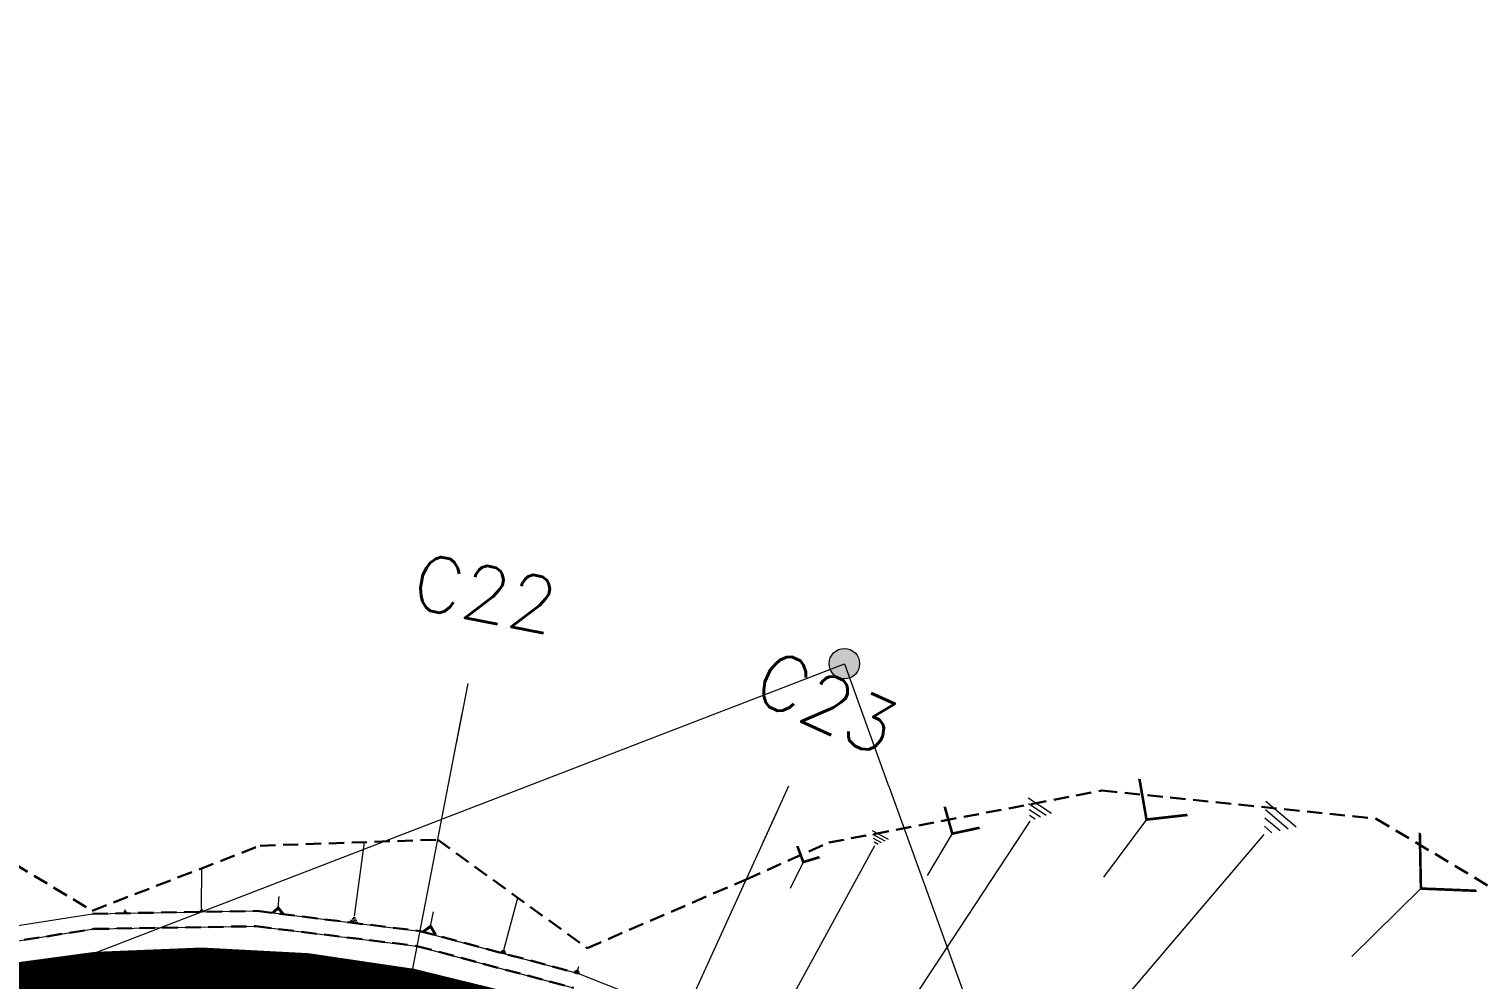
# Model space of a CAD drawing. Header units: metres. Extents: x 544752 to 548977, y 1840603 to 1844608.
# Drawn here: x 545218.87 to 545266.32, y 1844289.3 to 1844320.4 of the extents above; entities that cross this region are included whole.
import ezdxf

# ---------------------------------------------------------------- set-up
doc = ezdxf.new("R2010")
doc.units = ezdxf.units.M
doc.header["$MEASUREMENT"] = 0
for name, pattern in [('ACAD_ISO02W100', [15, 12, -3]), ('Anordnung Grundriss$0$GESTRICHELT', [0.75, 0.5, -0.25]), ('HIDDEN', [0.375, 0.25, -0.125])]:
    doc.linetypes.add(name, pattern=pattern)
doc.layers.add('C-ROAD', color=7, linetype='Continuous')
for name, color, linetype, lineweight in [('C-ROAD-CORR', 5, 'Continuous', 0), ('C-ROAD-SAMP', 150, 'HIDDEN', 0), ('C-ROAD-SAMP-TEXT', 11, 'Continuous', 0), ('C-ROAD-STAN', 11, 'Continuous', 0), ('C-TOPO-FEAT', 94, 'Continuous', 5)]:
    doc.layers.add(name, color=color, linetype=linetype, lineweight=lineweight)
doc.dimstyles.get("Standard").update_dxf_attribs({"dimtxt": 0.18, "dimasz": 0.18, "dimexe": 0.18, "dimexo": 0.0625, "dimgap": 0.09, "dimtad": 0, "dimtih": 1, "dimtoh": 1, "dimdec": 4, "dimzin": 0, "dimdsep": 46, "dimtxsty": 'Standard', "dimcen": 0.09, "dimadec": 0, "dimazin": 0, "dimtfac": 1, "dimtdec": 4, "dimtofl": 0, "dimtmove": 0, "dimatfit": 3, "dimfxl": 1, "dimtolj": 1, "dimtzin": 0, "dimarcsym": 0})

# ---------------------------------------------------------------- blocks, each defined once
blk = doc.blocks.new('STA')
blk.add_circle((0, 0), 0.03600344113496039)
blk = doc.blocks.new('PI')
h = blk.add_hatch(color=256)
h.dxf.hatch_style = 1
h.paths.add_polyline_path([(0.01097384885793593, 0, 1), (-0.01097384885793593, 0, 1)])
at = {"xscale": 0.3048, "yscale": 0.3048, "zscale": 0.3048}
blk.add_blockref('STA', (0, 0), dxfattribs=at)

msp = doc.modelspace()

# ---------------------------------------------------------------- linework, layer by layer
at = {"layer": 'C-ROAD', "color": 1, "linetype": 'ACAD_ISO02W100', "lineweight": -3, "ltscale": 0.1, "const_width": 3, "flags": 128}
msp.add_lwpolyline([(545211.3645505421, 1844286.422027677, -0.4202617586233644), (545258.0636784908, 1844265.14633601)], format="xyb", dxfattribs=at)
at = {"layer": 'C-ROAD-CORR', "color": 160, "linetype": 'Continuous'}
for p, q in [((545252.3533235472, 1844294.719080713, 780.3460894569854), (545251.5964132017, 1844295.217270159, 780.3460894569854)), ((545252.1756781796, 1844294.655202669, 780.194664427904), (545251.6079954205, 1844295.028844754, 780.194664427904)), ((545251.998032812, 1844294.591324626, 780.0432393988225), (545251.6195776393, 1844294.840419349, 780.0432393988225)), ((545260.1014143645, 1844294.205825136, 784.1725233377826), (545259.3610781997, 1844294.83634414, 784.1725233377826)), ((545260.3649190594, 1844294.265257783, 784.3892347883541), (545259.3778041732, 1844295.105949788, 784.3892347883541)), ((545251.6427420769, 1844294.463568539, 779.7403893406596), (545246.1788968717, 1844286.162226562, 769.7759520127067)), ((545251.8203874445, 1844294.527446582, 779.891814369741), (545251.6311598581, 1844294.651993944, 779.891814369741)), ((545255.4668968924, 1844294.517275913, 781.742627580184), (545254.0559960998, 1844292.63419476, 779.383759656436)), ((545259.5744049746, 1844294.086959842, 783.7391004366398), (545259.3276262529, 1844294.297132843, 783.7391004366398)), ((545259.8379096695, 1844294.146392489, 783.9558118872112), (545259.3443522264, 1844294.566738491, 783.9558118872112)), ((545247.0204696864, 1844293.86190642, 777.1714174605297), (545246.4903808009, 1844294.151642147, 777.1714174605297)), ((545246.9059192878, 1844293.809775238, 777.070402641962), (545246.5083526236, 1844294.027077033, 777.070402641962)), ((545246.7913688892, 1844293.757644056, 776.9693878233943), (545246.5263244463, 1844293.90251192, 776.9693878233943)), ((545249.1063669948, 1844294.056728285, 778.2539218280212), (545248.2811800183, 1844292.68837858, 776.6488943019923)), ((545259.3109002796, 1844294.027527195, 783.5223889860683), (545250.0897811932, 1844283.200370684, 769.2604089963085)), ((545229.5340653843, 1844291.355547852, 771.4943916827403), (545229.8643949097, 1844293.778718775, 769.8630225568813)), ((545246.5622680918, 1844293.653381692, 776.7673581862589), (545243.3835305265, 1844287.837690722, 770.117858631705)), ((545246.6768184905, 1844293.705512874, 776.8683730048266), (545246.5442962691, 1844293.777946806, 776.8683730048266)), ((545224.5289639637, 1844291.614317026, 772.1043095714148), (545224.5369361648, 1844292.923270838, 771.2359193102164)), ((545244.2282660916, 1844293.125372824, 775.3099800643402), (545243.7978699676, 1844292.25714368, 774.3404692416498)), ((545227.0360195165, 1844291.627672378, 771.7879099958841), (545227.0625622312, 1844292.002346798, 771.5374662955169)), ((545234.4327509814, 1844290.29116515, 770.9967962797956), (545234.8836016114, 1844291.953270391, 769.8388146857238)), ((545264.4517221071, 1844292.259281946, 785.364230695382), (545262.18525596, 1844290.038533986, 782.1833248011886)), ((545222.0261998018, 1844291.49394189, 772.4268006156868), (545222.0214278805, 1844291.575155902, 772.3732626371751)), ((545224.456989793, 1844291.519559322, 772.1674625009636), (545224.5997785913, 1844291.518689665, 772.1674625009636)), ((545224.4749833357, 1844291.543248748, 772.1516742685764), (545224.5820749344, 1844291.542596505, 772.1516742685764)), ((545224.4929768783, 1844291.566938174, 772.1358860361892), (545224.5643712776, 1844291.566503345, 772.1358860361892)), ((545224.510970421, 1844291.5906276, 772.120097803802), (545224.5466676207, 1844291.590410185, 772.120097803802)), ((545232.0251053636, 1844291.024450226, 771.210381322779), (545232.1216511449, 1844291.500364668, 770.8861734966247)), ((545229.3781622512, 1844291.197632797, 771.6128135498304), (545229.6420109601, 1844291.161664629, 771.6128135498304)), ((545229.4171380345, 1844291.237111561, 771.5832080830579), (545229.6150245662, 1844291.210135435, 771.5832080830579)), ((545229.4561138178, 1844291.276590324, 771.5536026162854), (545229.5880381722, 1844291.258606241, 771.5536026162854)), ((545229.495089601, 1844291.316069088, 771.5239971495129), (545229.5610517783, 1844291.307077046, 771.5239971495129)), ((545234.3098644858, 1844290.195315696, 771.0806290958491), (545234.4903582392, 1844290.146356268, 771.0806290958491)), ((545234.3405861097, 1844290.21927806, 771.0596708918357), (545234.4759564247, 1844290.182558488, 771.0596708918357)), ((545234.3713077336, 1844290.243240423, 771.0387126878223), (545234.4615546103, 1844290.218760709, 771.0387126878223)), ((545234.4020293575, 1844290.267202787, 771.017754483809), (545234.4471527959, 1844290.25496293, 771.017754483809)), ((545236.8312246184, 1844289.565340527, 770.781088213892), (545236.8799475518, 1844289.707780791, 770.6806590210949))]:
    msp.add_line(p, q, dxfattribs=at)
at = {"layer": 'C-ROAD-CORR', "color": 5, "linetype": 'Anordnung Grundriss$0$GESTRICHELT', "lineweight": 30, "extrusion": (0.4245200039425536, 0.5665923662702286, -0.7062264911038934), "const_width": 0.1, "elevation": 1275882.960246515}
msp.add_lwpolyline([(669509.061815078, 1273817.62780363), (669508.0779928492, 1273816.316040658), (669507.0941706204, 1273817.62780363)], dxfattribs=at)
at = {"layer": 'C-ROAD-CORR', "color": 5, "linetype": 'Anordnung Grundriss$0$GESTRICHELT', "lineweight": 30, "extrusion": (0.3659723174395788, 0.6068662337618222, -0.7055335833166595), "const_width": 0.1, "elevation": 1318236.782916798}
msp.add_lwpolyline([(485507.5314055674, 1313489.615563389), (485506.863556874, 1313488.725098465), (485506.1957081797, 1313489.615563389)], dxfattribs=at)
at = {"layer": 'C-ROAD-CORR', "color": 5, "linetype": 'Anordnung Grundriss$0$GESTRICHELT', "lineweight": 30, "extrusion": (-0.5056878190610609, -0.4954873003440138, 0.7062380369613839), "const_width": 0.1, "elevation": -1189002.329907265}
msp.add_lwpolyline([(-935719.4311894067, 1187197.18894048), (-935718.10446479, 1187195.419974323), (-935716.7777401719, 1187197.18894048)], dxfattribs=at)
at = {"layer": 'C-ROAD-CORR', "color": 5, "linetype": 'Anordnung Grundriss$0$GESTRICHELT', "lineweight": 30, "extrusion": (0.3141295035541999, 0.6336869097100408, -0.7069395698777448), "const_width": 0.1, "elevation": 1339433.61265417}
msp.add_lwpolyline([(330611.6951392169, 1339897.0939928), (330611.2898046659, 1339896.553546732), (330610.8844701145, 1339897.0939928)], dxfattribs=at)
at = {"layer": 'C-ROAD-CORR', "color": 5, "linetype": 'Anordnung Grundriss$0$GESTRICHELT', "lineweight": 30, "extrusion": (-0.03224495217202709, 0.5487814679573477, 0.8353437397179693), "const_width": 0.1, "elevation": 995177.5771210165}
msp.add_lwpolyline([(-652462.4492471984, -1510825.27500658), (-652462.4125936473, -1510825.323877981), (-652462.3759400963, -1510825.275006581)], dxfattribs=at)
at = {"layer": 'C-ROAD-CORR', "color": 5, "linetype": 'Anordnung Grundriss$0$GESTRICHELT', "lineweight": 30, "extrusion": (0.03920164493848979, 0.5533666722094279, 0.8320147577549212), "const_width": 0.1, "elevation": 1042585.456196648}
msp.add_lwpolyline([(-413537.3634206228, -1562269.687352306), (-413537.1945282051, -1562269.912542196), (-413537.0256357876, -1562269.687352306)], dxfattribs=at)
at = {"layer": 'C-ROAD-CORR', "color": 5, "linetype": 'Anordnung Grundriss$0$GESTRICHELT', "lineweight": 30, "extrusion": (0.1103926599639853, 0.5441714860981842, 0.831679538250022), "const_width": 0.1, "elevation": 1064441.601015386}
msp.add_lwpolyline([(-167677.004319855, -1592964.401656695), (-167676.7860126377, -1592964.692732985), (-167676.5677054204, -1592964.401656695)], dxfattribs=at)
at = {"layer": 'C-ROAD-CORR', "color": 5, "linetype": 'Anordnung Grundriss$0$GESTRICHELT', "lineweight": 30, "extrusion": (0.1796110489651486, 0.5250883584078233, 0.8318786491755972), "const_width": 0.1, "elevation": 1066986.735814496}
msp.add_lwpolyline([(81010.2159502675, -1598018.819713922), (81010.28363547864, -1598018.90996087), (81010.3513206896, -1598018.819713922)], dxfattribs=at)
at = {"layer": 'C-ROAD-CORR', "color": 92, "linetype": 'Anordnung Grundriss$0$GESTRICHELT', "lineweight": 30}
for points in [[(545220.9457105545, 1844291.532916637, 772.5044255324269), (545226.4446666415, 1844293.661854645, 770.5620635733592), (545232.2514190796, 1844293.860291778, 769.3750809219765), (545237.1515874034, 1844290.310110254, 770.2383848427306)], [(545220.9541908281, 1844291.435075642, 772.5698974102388), (545226.3318912099, 1844291.525732027, 771.9881285764749), (545231.670151173, 1844290.869332345, 771.4063597427108), (545236.8656949783, 1844289.47857552, 770.8245909089468)]]:
    msp.add_polyline3d(points, dxfattribs=at)
at = {"layer": 'C-ROAD-CORR', "color": 11, "linetype": 'Anordnung Grundriss$0$GESTRICHELT', "lineweight": 30}
msp.add_polyline3d([(545220.9541908281, 1844291.435075642, 772.5698974102388), (545226.3318912099, 1844291.525732027, 771.9881285764749), (545231.670151173, 1844290.869332345, 771.4063597427108), (545236.8656949783, 1844289.47857552, 770.8245909089468)], dxfattribs=at)
at = {"layer": 'C-ROAD-CORR', "color": 5, "linetype": 'Anordnung Grundriss$0$GESTRICHELT', "lineweight": 30}
msp.add_polyline3d([(545215.7529643226, 1844290.111793895, 773.1716662440028), (545220.9973659742, 1844290.936943223, 772.5898974102388), (545226.3055306931, 1844291.026427387, 772.0081285764749), (545231.5747649726, 1844290.378515197, 771.4263597427108), (545236.7031284671, 1844289.005741375, 770.8445909089468)], dxfattribs=at)
at = {"layer": 'C-ROAD-CORR', "color": 160, "linetype": 'Anordnung Grundriss$0$GESTRICHELT', "lineweight": 30}
msp.add_polyline3d([(545215.7529643226, 1844290.111793895, 773.0216662440029), (545220.9973659742, 1844290.936943223, 772.4398974102388), (545226.3055306931, 1844291.026427387, 771.8581285764749), (545231.5747649726, 1844290.378515197, 771.2763597427108), (545236.7031284671, 1844289.005741375, 770.6945909089468)], dxfattribs=at)
at = {"layer": 'C-ROAD-SAMP', "color": 1, "linetype": 'Continuous', "lineweight": 13}
for points in [[(545233.0532510801, 1844297.986180991), (545231.1455270704, 1844288.169838031), (545229.2378030607, 1844278.353495072)], [(545243.3307058145, 1844294.697188566), (545239.1847943144, 1844285.597110663), (545235.0388828143, 1844276.49703276)]]:
    msp.add_lwpolyline(points, dxfattribs=at)
at = {"layer": 'C-ROAD-SAMP-TEXT', "color": 4, "linetype": 'Continuous', "lineweight": 9}
msp.add_line((545233.244023481, 1844298.967815287), (545232.862478679, 1844297.004546695), dxfattribs=at)
at = {"layer": 'C-TOPO-FEAT', "color": 94, "linetype": 'Continuous', "lineweight": 0, "ltscale": 2}
for points in [[(545215.6410887942, 1844290.599117059, 773.1516662440029), (545220.9541908281, 1844291.435075642, 772.5698974102388), (545226.3318912099, 1844291.525732027, 771.9881285764749), (545231.670151173, 1844290.869332345, 771.4063597427108), (545236.8656949783, 1844289.47857552, 770.8245909089468), (545240.324919977, 1844288.099632086, 770.4219554825788)], [(545215.7529643226, 1844290.111793895, 772.7216662440028), (545220.9973659742, 1844290.936943223, 772.1398974102387), (545226.3055306931, 1844291.026427387, 771.5581285764748), (545231.5747649726, 1844290.378515197, 770.9763597427108), (545236.7031284671, 1844289.005741375, 770.3945909089467)]]:
    msp.add_polyline3d(points, dxfattribs=at)

# ---------------------------------------------------------------- texts
at = {"layer": 'C-ROAD-SAMP-TEXT', "color": 1, "linetype": 'Continuous', "lineweight": 13, "char_height": 1.8, "width": 4.761428571428572, "attachment_point": 5, "bg_fill": 3, "box_fill_scale": 1.416666666666667, "bg_fill_color": 256, "bg_fill_true_color": 13158600, "bg_fill_transparency": 0}
for s, insert, rotation in [('{\\Fsimplex.shx|c0;C22}', (545233.816340684, 1844301.912718175), 349.00213594056186), ('{\\Fsimplex.shx|c0;C23}', (545244.9890704146, 1844298.337219727), 335.5064281070034)]:
    msp.add_mtext(s, dxfattribs=dict(at, insert=insert, rotation=rotation))

# ---------------------------------------------------------------- leaders
msp.add_leader([(545406.6634685152, 1844316.111282839), (545234.1588323391, 1844544.604260705), (544798.9612056455, 1844544.604260705)], dimstyle='Standard', override={"dimgap": 0.09, "dimtad": 0})

# ---------------------------------------------------------------- next in the draw order: linework, layer by layer
at = {"layer": 'C-ROAD', "color": 3, "linetype": 'Continuous', "lineweight": 13}
for p, q in [((545211.3645505421, 1844286.422027677), (545245.5734492186, 1844299.619903315)), ((545245.5734492186, 1844299.619903315), (545258.0636784907, 1844265.14633601))]:
    msp.add_line(p, q, dxfattribs=at)
at = {"layer": 'C-ROAD-CORR', "color": 11, "linetype": 'Anordnung Grundriss$0$GESTRICHELT', "lineweight": 30}
msp.add_polyline3d([(545214.5416097094, 1844295.388382721, 776.8655160430563), (545220.9457105545, 1844291.532916637, 772.5044255324269), (545226.4446666415, 1844293.661854645, 770.5620635733592), (545232.2514190796, 1844293.860291778, 769.3750809219765), (545237.1515874034, 1844290.310110254, 770.2383848427306), (545242.3562047929, 1844292.558205325, 774.1214445717548), (545245.0636388464, 1844293.764206843, 776.204352893872), (545254.0072542458, 1844295.46504191, 781.694051600594), (545262.9839955755, 1844294.545694167, 786.0475418410416), (545270.1851346114, 1844290.237168607, 787.7839107215125), (545273.7304854842, 1844282.789257085, 785.8117910425509)], dxfattribs=at)
at = {"layer": 'C-ROAD-CORR', "color": 1, "linetype": 'Anordnung Grundriss$0$GESTRICHELT', "lineweight": 30}
msp.add_polyline3d([(545242.3562047929, 1844292.558205325, 774.1214445717548), (545245.0636388464, 1844293.764206843, 776.204352893872), (545254.0072542458, 1844295.46504191, 781.694051600594), (545262.9839955755, 1844294.545694167, 786.0475418410416), (545270.1851346114, 1844290.237168607, 787.7839107215125), (545273.7304854842, 1844282.789257085, 785.8117910425509)], dxfattribs=at)
at = {"layer": 'C-ROAD-SAMP-TEXT', "color": 4, "linetype": 'Continuous', "lineweight": 9}
msp.add_line((545243.7452969645, 1844295.607196356), (545242.9161146645, 1844293.787180775), dxfattribs=at)

# ---------------------------------------------------------------- next in the draw order: block references
at = {"layer": 'C-ROAD-STAN', "color": 3, "linetype": 'Continuous', "lineweight": -3, "xscale": 45.56286554269575, "yscale": 45.56286554269575, "zscale": 45.56286554269575, "rotation": 334.5}
msp.add_blockref('PI', (545245.5734492188, 1844299.619903315), dxfattribs=at)

doc.saveas('drawing.dxf')
